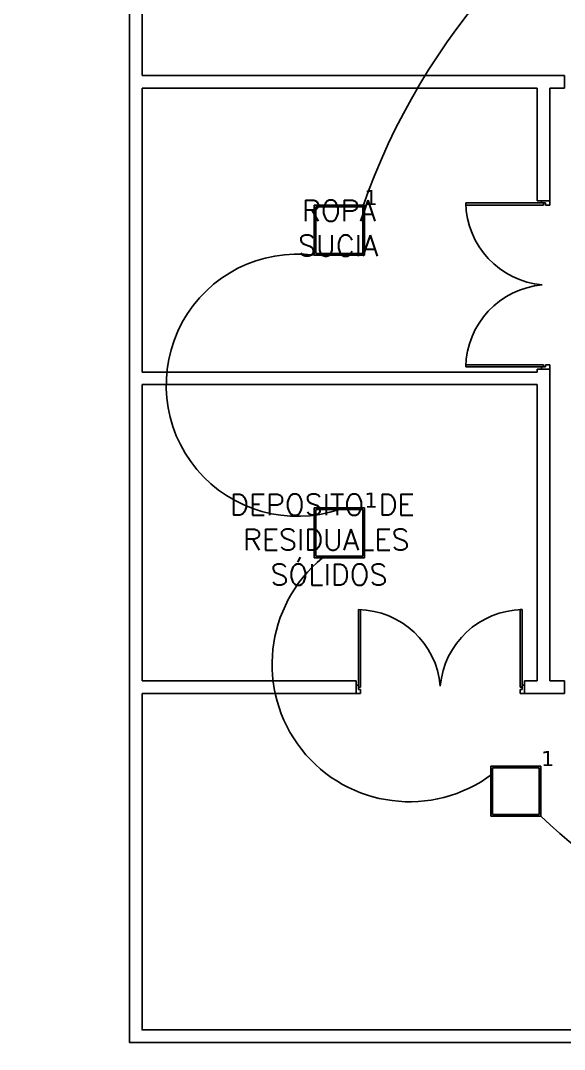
# Model space of a CAD drawing. Header units: metres. Extents: x -39 to 21688, y -24 to 9022.
# Drawn here: x -1.3 to 5.17, y -0.08 to 12.15 of the extents above; entities that cross this region are included whole.
import ezdxf

# ---------------------------------------------------------------- set-up
doc = ezdxf.new("R2010")
doc.units = ezdxf.units.M
doc.header["$MEASUREMENT"] = 0
for name, color, linetype in [('AN-TEXTO', 3, 'Continuous'), ('AR-MUROS', 6, 'Continuous'), ('AR-PUERTAS', 2, 'Continuous'), ('AR-VENTANAS', 2, 'Continuous')]:
    doc.layers.add(name, color=color, linetype=linetype)
doc.layers.add('DLX_TERR_LUM', color=7, linetype='Continuous', true_color=0xffd400)
doc.layers.add('DLX_TERR_LUMKEY_IDX', color=7, linetype='Continuous', true_color=0x969696)
doc.styles.add('REGULAR-2.5', font='romans.shx', dxfattribs={"height": 2.5})
doc.styles.add('TableTextStyle', font='')
doc.styles.get('TableTextStyle').set_extended_font_data('VERDANA.TTF')

# ---------------------------------------------------------------- blocks, each defined once
blk = doc.blocks.new('111111')
at = {"layer": 'AR-PUERTAS', "linetype": 'Continuous'}
for p, q in [((254.317, 121.561), (254.317, 122.51)), ((254.342, 121.586), (254.342, 122.51)), ((256.267, 122.51), (256.242, 122.51)), ((256.242, 121.586), (256.242, 122.51)), ((256.267, 121.561), (256.267, 122.51)), ((254.292, 121.511), (254.292, 121.611)), ((254.317, 121.611), (254.292, 121.611)), ((254.342, 121.586), (254.317, 121.586)), ((254.342, 121.561), (254.317, 121.561)), ((254.342, 121.511), (254.342, 121.561)), ((256.242, 121.586), (256.267, 121.586)), ((256.242, 121.511), (256.242, 121.561)), ((256.242, 121.561), (256.267, 121.561)), ((256.267, 121.611), (256.292, 121.611)), ((256.292, 121.511), (256.292, 121.611)), ((254.342, 121.511), (254.292, 121.511)), ((256.242, 121.511), (256.292, 121.511))]:
    blk.add_line(p, q, dxfattribs=at)
for centre, start, end in [((254.297, 121.512), 5.0221, 88.847), ((256.287, 121.512), 91.153, 174.9779)]:
    blk.add_arc(centre, 0.999, start, end, dxfattribs=at)

msp = doc.modelspace()

# ---------------------------------------------------------------- linework, layer by layer
at = {"layer": 'AR-MUROS'}
for points in [[(93.9396, 56.44698), (93.9396, 16.81643), (93.9396, 0.00044), (6, 0), (0, 0), (0, 12.40006), (0.15, 12.40006), (0.15, 11.5001)], [(5.17485, 11.5001), (5, 11.5001), (0.15, 11.5001)], [(5.17485, 11.3501), (5.17485, 11.5001)], [(0.15, 7.9751), (0.15, 11.3501)], [(4.85, 11.3501), (0.15, 11.3501)], [(4.85, 11.3501), (4.85, 10.0107)], [(5.17485, 11.3501), (5, 11.3501)], [(5, 11.3501), (5, 10.0107)], [(4.85, 10.0107), (5, 10.0107)], [(4.85, 7.9751), (0.15, 7.9751)], [(4.85, 8.0107), (4.85, 7.9751)], [(4.85, 8.0107), (5, 8.0107)], [(5, 8.0107), (5, 4.3001)], [(0.15, 4.3001), (0.15, 7.8251)], [(4.85, 7.8251), (0.15, 7.8251)], [(4.85, 7.8251), (4.85, 4.3001)], [(2.6983, 4.3001), (0.15, 4.3001)], [(2.6983, 4.1501), (2.6983, 4.3001)], [(4.85, 4.3001), (4.6983, 4.3001)], [(4.6983, 4.1501), (4.6983, 4.3001)], [(5.17485, 4.3001), (5, 4.3001)], [(5.17485, 4.3001), (5.17485, 4.1501)], [(55.36076, 0.15024), (6, 0.15), (0.15, 0.15), (0.15, 4.1501)], [(2.6983, 4.1501), (0.15, 4.1501)], [(5.17485, 4.1501), (4.6983, 4.1501)]]:
    msp.add_lwpolyline(points, dxfattribs=at)
at = {"layer": 'AR-PUERTAS'}
msp.add_circle((22.62406, 27.62249), 40.08066, dxfattribs=at)
at = {"layer": 'AR-VENTANAS'}
for centre, radius, start, end in [((10.32136, 7.31222), 7.99091, 68.883735, 160.791661), ((1.99597, 7.81804), 1.5594, 82.544211, 288.734335), ((3.33134, 4.49827), 1.63451, 129.237073, 307.172573), ((9.00914, 6.97926), 5.94217, 226.195019, 314.854124)]:
    msp.add_arc(centre, radius, start, end, dxfattribs=at)
at = {"layer": 'DLX_TERR_LUM'}
for points in [[(2.79532, 9.96126, 0), (2.19832, 9.96126, 0)], [(2.19832, 9.96126, 0), (2.19832, 9.96126, 0)], [(2.19832, 9.96126, 0), (2.79532, 9.96126, 0)], [(2.19832, 9.96126, 0), (2.19832, 9.36426, 0)], [(2.19832, 9.36426, 0), (2.19832, 9.96126, 0)], [(2.19832, 9.96126, 0), (2.19832, 9.96126, 0)], [(2.19832, 9.36426, 0), (2.19832, 9.96126, 0)], [(2.19832, 9.96126, 0), (2.79532, 9.96126, 0)], [(2.79532, 9.96126, 0), (2.19832, 9.96126, 0)], [(2.19832, 9.96126, 0), (2.19832, 9.36426, 0)], [(2.77532, 9.94126, 0), (2.21832, 9.94126, 0)], [(2.21832, 9.94126, 0), (2.21832, 9.38426, 0)], [(2.21832, 9.38426, 0), (2.21832, 9.94126, 0)], [(2.21832, 9.94126, 0), (2.77532, 9.94126, 0)], [(2.77532, 9.38426, 0), (2.77532, 9.94126, 0)], [(2.77532, 9.94126, 0), (2.77532, 9.38426, 0)], [(2.79532, 9.36426, 0), (2.79532, 9.96126, 0)], [(2.79532, 9.96126, 0), (2.79532, 9.96126, 0)], [(2.79532, 9.96126, 0), (2.79532, 9.36426, 0)], [(2.79532, 9.96126, 0), (2.79532, 9.96126, 0)], [(2.79532, 9.96126, 0), (2.79532, 9.36426, 0)], [(2.79532, 9.36426, 0), (2.79532, 9.96126, 0)], [(2.19832, 9.36426, 0), (2.19832, 9.36426, 0)], [(2.19832, 9.36426, 0), (2.79532, 9.36426, 0)], [(2.79532, 9.36426, 0), (2.19832, 9.36426, 0)], [(2.19832, 9.36426, 0), (2.19832, 9.36426, 0)], [(2.79532, 9.36426, 0), (2.19832, 9.36426, 0)], [(2.19832, 9.36426, 0), (2.79532, 9.36426, 0)], [(2.21832, 9.38426, 0), (2.77532, 9.38426, 0)], [(2.77532, 9.38426, 0), (2.21832, 9.38426, 0)], [(2.79532, 9.36426, 0), (2.79532, 9.36426, 0)], [(2.79532, 9.36426, 0), (2.79532, 9.36426, 0)], [(2.79532, 6.36126, 0), (2.19832, 6.36126, 0)], [(2.19832, 6.36126, 0), (2.19832, 6.36126, 0)], [(2.19832, 6.36126, 0), (2.79532, 6.36126, 0)], [(2.19832, 6.36126, 0), (2.19832, 5.76426, 0)], [(2.19832, 5.76426, 0), (2.19832, 6.36126, 0)], [(2.19832, 6.36126, 0), (2.19832, 6.36126, 0)], [(2.19832, 5.76426, 0), (2.19832, 6.36126, 0)], [(2.19832, 6.36126, 0), (2.79532, 6.36126, 0)], [(2.79532, 6.36126, 0), (2.19832, 6.36126, 0)], [(2.19832, 6.36126, 0), (2.19832, 5.76426, 0)], [(2.77532, 6.34126, 0), (2.21832, 6.34126, 0)], [(2.21832, 6.34126, 0), (2.21832, 5.78426, 0)], [(2.21832, 5.78426, 0), (2.21832, 6.34126, 0)], [(2.21832, 6.34126, 0), (2.77532, 6.34126, 0)], [(2.77532, 5.78426, 0), (2.77532, 6.34126, 0)], [(2.77532, 6.34126, 0), (2.77532, 5.78426, 0)], [(2.79532, 5.76426, 0), (2.79532, 6.36126, 0)], [(2.79532, 6.36126, 0), (2.79532, 6.36126, 0)], [(2.79532, 6.36126, 0), (2.79532, 5.76426, 0)], [(2.79532, 6.36126, 0), (2.79532, 6.36126, 0)], [(2.79532, 6.36126, 0), (2.79532, 5.76426, 0)], [(2.79532, 5.76426, 0), (2.79532, 6.36126, 0)], [(2.19832, 5.76426, 0), (2.19832, 5.76426, 0)], [(2.19832, 5.76426, 0), (2.79532, 5.76426, 0)], [(2.79532, 5.76426, 0), (2.19832, 5.76426, 0)], [(2.19832, 5.76426, 0), (2.19832, 5.76426, 0)], [(2.79532, 5.76426, 0), (2.19832, 5.76426, 0)], [(2.19832, 5.76426, 0), (2.79532, 5.76426, 0)], [(2.21832, 5.78426, 0), (2.77532, 5.78426, 0)], [(2.77532, 5.78426, 0), (2.21832, 5.78426, 0)], [(2.79532, 5.76426, 0), (2.79532, 5.76426, 0)], [(2.79532, 5.76426, 0), (2.79532, 5.76426, 0)], [(4.89594, 3.28779, 0), (4.29894, 3.28779, 0)], [(4.29894, 3.28779, 0), (4.29894, 3.28779, 0)], [(4.29894, 3.28779, 0), (4.89594, 3.28779, 0)], [(4.29894, 3.28779, 0), (4.29894, 2.69079, 0)], [(4.29894, 2.69079, 0), (4.29894, 3.28779, 0)], [(4.29894, 3.28779, 0), (4.29894, 3.28779, 0)], [(4.29894, 2.69079, 0), (4.29894, 3.28779, 0)], [(4.29894, 3.28779, 0), (4.89594, 3.28779, 0)], [(4.89594, 3.28779, 0), (4.29894, 3.28779, 0)], [(4.29894, 3.28779, 0), (4.29894, 2.69079, 0)], [(4.87594, 3.26779, 0), (4.31894, 3.26779, 0)], [(4.31894, 3.26779, 0), (4.31894, 2.71079, 0)], [(4.31894, 2.71079, 0), (4.31894, 3.26779, 0)], [(4.31894, 3.26779, 0), (4.87594, 3.26779, 0)], [(4.87594, 2.71079, 0), (4.87594, 3.26779, 0)], [(4.87594, 3.26779, 0), (4.87594, 2.71079, 0)], [(4.89594, 2.69079, 0), (4.89594, 3.28779, 0)], [(4.89594, 3.28779, 0), (4.89594, 3.28779, 0)], [(4.89594, 3.28779, 0), (4.89594, 2.69079, 0)], [(4.89594, 3.28779, 0), (4.89594, 3.28779, 0)], [(4.89594, 3.28779, 0), (4.89594, 2.69079, 0)], [(4.89594, 2.69079, 0), (4.89594, 3.28779, 0)], [(4.31894, 2.71079, 0), (4.87594, 2.71079, 0)], [(4.87594, 2.71079, 0), (4.31894, 2.71079, 0)], [(4.29894, 2.69079, 0), (4.29894, 2.69079, 0)], [(4.29894, 2.69079, 0), (4.89594, 2.69079, 0)], [(4.89594, 2.69079, 0), (4.29894, 2.69079, 0)], [(4.29894, 2.69079, 0), (4.29894, 2.69079, 0)], [(4.89594, 2.69079, 0), (4.29894, 2.69079, 0)], [(4.29894, 2.69079, 0), (4.89594, 2.69079, 0)], [(4.89594, 2.69079, 0), (4.89594, 2.69079, 0)], [(4.89594, 2.69079, 0), (4.89594, 2.69079, 0)]]:
    msp.add_polyline3d(points, dxfattribs=at)

# ---------------------------------------------------------------- block references
at = {"xscale": -1, "rotation": 90}
msp.add_blockref('111111', (126.51111, 264.30289), dxfattribs=at)
msp.add_blockref('111111', (-251.5939, -117.36101))

# ---------------------------------------------------------------- texts
at = {"layer": 'AN-TEXTO', "char_height": 0.25, "attachment_point": 1, "style": 'REGULAR-2.5'}
for s, insert in [('\\pi1.31015;ROPA\\P\\pi1.26253;SUCIA ', (0.74219, 10.01959)), ('\\pi0.5542;DEPOSITO DE\\P\\pi0.70896;RESIDUALES \\P\\pi1.03634;SÓLIDOS ', (0.6403, 6.5234))]:
    msp.add_mtext_dynamic_manual_height_columns(s, width=3.5369651, gutter_width=1.25, heights=[0], dxfattribs=dict(at, insert=insert))
at = {"layer": 'DLX_TERR_LUMKEY_IDX', "style": 'TableTextStyle'}
for p in [(2.79532, 9.96126), (2.79532, 6.36126), (4.89594, 3.28779)]:
    msp.add_text('1', height=0.18, dxfattribs=at).set_placement(p)

doc.saveas('drawing.dxf')
